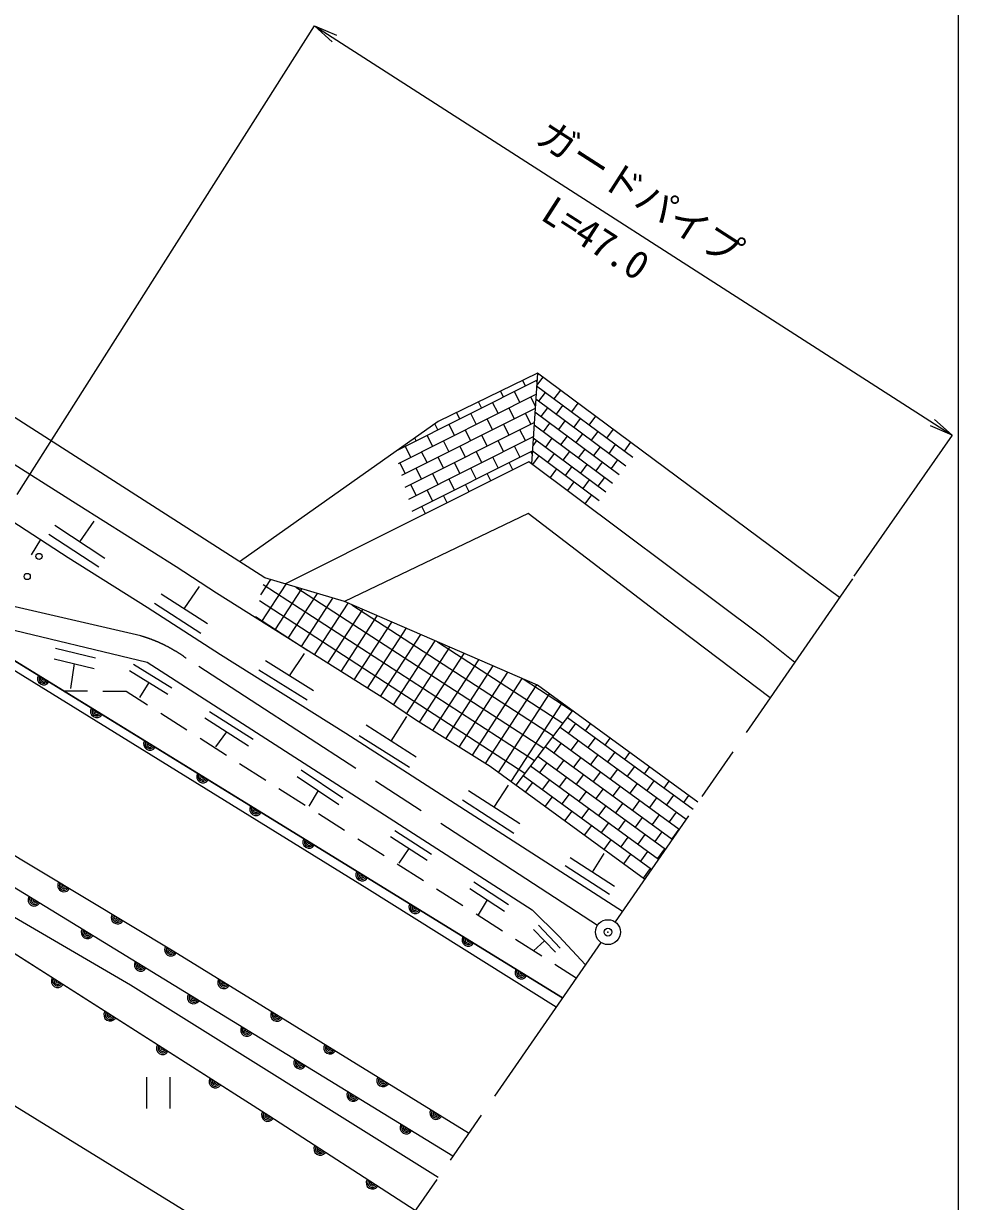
# Model space of a CAD drawing. Units: millimetres, scale not verified. Extents: x 40000 to 680000, y 20000 to 380000.
# Drawn here: x 518990 to 579000, y 238488 to 314093 of the extents above; entities that cross this region are included whole.
import ezdxf
from ezdxf.enums import TextEntityAlignment as Align

# ---------------------------------------------------------------- set-up
doc = ezdxf.new("R2010")
doc.units = ezdxf.units.MM
doc.header["$LTSCALE"] = 1000
doc.header["$PDMODE"] = 32
doc.header["$PDSIZE"] = 500
doc.linetypes.add('CHAIN', pattern=[18.5, 12, -1.5, 3.5, -1.5])
for name, color, linetype, lineweight in [('M-BGD', 7, 'Continuous', 13), ('M-BMK', 2, 'CHAIN', 13), ('M-BMK-SRVR', 3, 'Continuous', 13), ('M-STR-HTXT', 7, 'Continuous', 13), ('M-TTL-BAND', 7, 'Continuous', 13)]:
    doc.layers.add(name, color=color, linetype=linetype, lineweight=lineweight)
doc.layers.add('M-OTRS', color=6, linetype='Continuous')
doc.styles.add('ＭＳ ゴシック', font='')
doc.styles.get('ＭＳ ゴシック').set_extended_font_data('MS Gothic')

# ---------------------------------------------------------------- blocks, each defined once
blk = doc.blocks.new('ﾌﾟﾛｯﾄﾏｰｸ-02')
at = {"color": 3, "linetype": 'Continuous', "lineweight": 13}
blk.add_circle((0, 0), 0.5, dxfattribs=at)

msp = doc.modelspace()

# ---------------------------------------------------------------- linework, layer by layer
at = {"layer": 'M-BGD'}
for p, q in [((534483, 278522), (512379, 292659)), ((543037, 286734), (551947, 291208)), ((551971, 291659), (545602, 288549)), ((551199, 290833), (551018, 291193)), ((551971, 291659), (551598, 285843)), ((551941, 291103), (551900, 291185)), ((552323, 291397), (551919, 290853)), ((571370, 277246), (551971, 291659)), ((549797, 290129), (549608, 290505)), ((550850, 289780), (550498, 290481)), ((558089, 286239), (551917, 290824)), ((552468, 290415), (552050, 289852)), ((553450, 290560), (553031, 289997)), ((543050, 285863), (551899, 290306)), ((548395, 289425), (548198, 289817)), ((549448, 289076), (549096, 289777)), ((551857, 289522), (551551, 290132)), ((557660, 285683), (551864, 289990)), ((553594, 289578), (553176, 289015)), ((554576, 289723), (554157, 289160)), ((522545, 283163), (512620, 289379)), ((543271, 285096), (551851, 289404)), ((546993, 288721), (546788, 289128)), ((548046, 288372), (547694, 289073)), ((550501, 288727), (550149, 289428)), ((551554, 288378), (551202, 289079)), ((557232, 285128), (551810, 289156)), ((552613, 289434), (552194, 288871)), ((555702, 288886), (555284, 288323)), ((545602, 288549), (532920, 279578)), ((543492, 284330), (551803, 288503)), ((545591, 288017), (545397, 288404)), ((546644, 287668), (546292, 288369)), ((549099, 288023), (548747, 288724)), ((550152, 287674), (549800, 288375)), ((551776, 288307), (551754, 288278)), ((556803, 284572), (551757, 288322)), ((552757, 288452), (552339, 287889)), ((553739, 288597), (553321, 288034)), ((554721, 288742), (554302, 288179)), ((543713, 283563), (551755, 287601)), ((544189, 287313), (544101, 287487)), ((545242, 286964), (544890, 287665)), ((546295, 286615), (545943, 287316)), ((547697, 287319), (547345, 288020)), ((548750, 286970), (548398, 287671)), ((549803, 286621), (549451, 287322)), ((551205, 287325), (550853, 288026)), ((551921, 287326), (551671, 286991)), ((556375, 284017), (551703, 287487)), ((552902, 287471), (552484, 286908)), ((553884, 287615), (553465, 287052)), ((554865, 287760), (554447, 287197)), ((555847, 287905), (555428, 287342)), ((556828, 288050), (556410, 287487)), ((543840, 286260), (543488, 286961)), ((543934, 282796), (551707, 286699)), ((544893, 285911), (544541, 286612)), ((547348, 286266), (546996, 286967)), ((548401, 285917), (548049, 286618)), ((550856, 286272), (550504, 286973)), ((551689, 286361), (551557, 286624)), ((555946, 283461), (551650, 286653)), ((554028, 286634), (553610, 286071)), ((555010, 286779), (554592, 286216)), ((555992, 286923), (555573, 286360)), ((556973, 287068), (556555, 286505)), ((557955, 287213), (557536, 286650)), ((551428, 285970), (535804, 278126)), ((543491, 285207), (543139, 285908)), ((545946, 285562), (545594, 286263)), ((546999, 285213), (546647, 285914)), ((549454, 285568), (549102, 286269)), ((550391, 285450), (550155, 285920)), ((552065, 286344), (551659, 285797)), ((553047, 286489), (552629, 285926)), ((555155, 285797), (554736, 285234)), ((556136, 285942), (555718, 285379)), ((557118, 286087), (556699, 285523)), ((544544, 284858), (544192, 285559)), ((545597, 284509), (545245, 285210)), ((548052, 284864), (547700, 285565)), ((548989, 284746), (548753, 285216)), ((553192, 285508), (552782, 284956)), ((554173, 285652), (553755, 285089)), ((544195, 283805), (543843, 284506)), ((546650, 284160), (546298, 284861)), ((547587, 284042), (547351, 284512)), ((554318, 284671), (553905, 284114)), ((555299, 284816), (554881, 284252)), ((556281, 284960), (555863, 284397)), ((545248, 283456), (544896, 284157)), ((546185, 283338), (545949, 283808)), ((555444, 283834), (555027, 283273)), ((516623, 283205), (521859, 279818)), ((528783, 279220), (522545, 283163)), ((544783, 282634), (544547, 283104)), ((522611, 280821), (523515, 282162)), ((551386, 282651), (539587, 276989)), ((523827, 279190), (520619, 281302)), ((524215, 279765), (521007, 281877)), ((541028, 258573), (505369, 280612)), ((520073, 280973), (519478, 280002)), ((521859, 279818), (526916, 276632)), ((531382, 277542), (528783, 279220)), ((534222, 277435), (534856, 278411)), ((539587, 276989), (534483, 278522)), ((530796, 275563), (527815, 277475)), ((529305, 276519), (530288, 277959)), ((542219, 270706), (531382, 277542)), ((534292, 275706), (535853, 278111)), ((534379, 278089), (551785, 266786)), ((535138, 275173), (536851, 277811)), ((535984, 274639), (537849, 277511)), ((536465, 277927), (552392, 267584)), ((553576, 251551), (512463, 276855)), ((530375, 274946), (527394, 276858)), ((534132, 277058), (551177, 265988)), ((536829, 274106), (538846, 277212)), ((537675, 273572), (539827, 276885)), ((551979, 271628), (539587, 276989)), ((540062, 276784), (553000, 268382)), ((526916, 276632), (531639, 273602)), ((533884, 276026), (537245, 273844)), ((538521, 273038), (540758, 276483)), ((539367, 272505), (541689, 276080)), ((515890, 275745), (526922, 273110)), ((540213, 271971), (542619, 275677)), ((541059, 271438), (543550, 275274)), ((541905, 270904), (544481, 274872)), ((542739, 270354), (545412, 274469)), ((521040, 274002), (523607, 273387)), ((543568, 269793), (546343, 274066)), ((545561, 274405), (553607, 269180)), ((520947, 273316), (523513, 272701)), ((522230, 273009), (522012, 271408)), ((526054, 272972), (528514, 271462)), ((526922, 273110), (551641, 257198)), ((531639, 273602), (539682, 268545)), ((537603, 271265), (534515, 273190)), ((536059, 272227), (537031, 273652)), ((544402, 269242), (547274, 273664)), ((545251, 268713), (548205, 273261)), ((525796, 272560), (528256, 271050)), ((537186, 270655), (534098, 272579)), ((546100, 268185), (549135, 272858)), ((546950, 267656), (550066, 272456)), ((527026, 271805), (526423, 270843)), ((547799, 267128), (550997, 272053)), ((548648, 266600), (551928, 271650)), ((551061, 272025), (554214, 269978)), ((562278, 264117), (551979, 271628)), ((523084, 271231), (521582, 271243)), ((525586, 271211), (524084, 271223)), ((526948, 270344), (525586, 271211)), ((544150, 269399), (542219, 270706)), ((549471, 266031), (552744, 271070)), ((530931, 269942), (533738, 268150)), ((550280, 265440), (553553, 270480)), ((554224, 269991), (550589, 265215)), ((529479, 268733), (527792, 269807)), ((530623, 269527), (533430, 267736)), ((542582, 268037), (543596, 269612)), ((548947, 266413), (544150, 269399)), ((553897, 269560), (561967, 263667)), ((553979, 268534), (554439, 269164)), ((532027, 268632), (531309, 267665)), ((539682, 268545), (557440, 257130)), ((544193, 267014), (540971, 269059)), ((553424, 268939), (561523, 263026)), ((555068, 268704), (555388, 269142)), ((528585, 254561), (506028, 268096)), ((528585, 254561), (506028, 268096)), ((532010, 267121), (530322, 268195)), ((543758, 266339), (540537, 268384)), ((552479, 267698), (560634, 261743)), ((552952, 268319), (561079, 262384)), ((553059, 267275), (553519, 267905)), ((554149, 267445), (554609, 268075)), ((555238, 267615), (555698, 268244)), ((556328, 267785), (556648, 268223)), ((552006, 267077), (560190, 261102)), ((554319, 266355), (554779, 266985)), ((555408, 266525), (555868, 267155)), ((556498, 266695), (556958, 267325)), ((557588, 266865), (557909, 267304)), ((534540, 265510), (532853, 266584)), ((536820, 266184), (539493, 264393)), ((558858, 259177), (548947, 266413)), ((551534, 266456), (559746, 260460)), ((552139, 266015), (552599, 266645)), ((553229, 266185), (553689, 266815)), ((556668, 265605), (557128, 266235)), ((557758, 265775), (558218, 266405)), ((558848, 265945), (559169, 266384)), ((536561, 265756), (539235, 263965)), ((551061, 265835), (559302, 259819)), ((551219, 264755), (551679, 265385)), ((552309, 264925), (552769, 265555)), ((553399, 265095), (553859, 265725)), ((554489, 265265), (554948, 265895)), ((555578, 265435), (556038, 266065)), ((559018, 264855), (559478, 265485)), ((560108, 265025), (560430, 265465)), ((537071, 263899), (535384, 264973)), ((537898, 264861), (537295, 263862)), ((550845, 262723), (547557, 264849)), ((549201, 263786), (550116, 265216)), ((553569, 264005), (554029, 264635)), ((554659, 264175), (555118, 264805)), ((555748, 264345), (556208, 264975)), ((556838, 264515), (557298, 265145)), ((557928, 264685), (558388, 265315)), ((550453, 262111), (547165, 264236)), ((552479, 263835), (552939, 264465)), ((555918, 263255), (556378, 263885)), ((557008, 263425), (557468, 264055)), ((558098, 263595), (558558, 264225)), ((559188, 263765), (559648, 264395)), ((560278, 263935), (560738, 264565)), ((561368, 264105), (561690, 264546)), ((539601, 262288), (537914, 263362)), ((553739, 262915), (554199, 263545)), ((554829, 263085), (555288, 263715)), ((558268, 262505), (558728, 263135)), ((559358, 262675), (559818, 263305)), ((560448, 262845), (560908, 263475)), ((554998, 261995), (555458, 262625)), ((556088, 262165), (556548, 262795)), ((557178, 262335), (557638, 262965)), ((560618, 261755), (561078, 262385)), ((542132, 260676), (540445, 261751)), ((542545, 261906), (544898, 260383)), ((542817, 262307), (545170, 260784)), ((556258, 261075), (556718, 261705)), ((557348, 261245), (557808, 261875)), ((558438, 261415), (558898, 262045)), ((559528, 261585), (559988, 262215)), ((543722, 261144), (543087, 260209)), ((558608, 260325), (559068, 260955)), ((559698, 260495), (560158, 261125)), ((544663, 259065), (542976, 260139)), ((556930, 258701), (554079, 260546)), ((555505, 259624), (556260, 260819)), ((557518, 260155), (557978, 260785)), ((534742, 243976), (510569, 259366)), ((556607, 258189), (553755, 260034)), ((558778, 259235), (559238, 259865)), ((546543, 241394), (517999, 258868)), ((553169, 250963), (541028, 258573)), ((547646, 258585), (549862, 257129)), ((547892, 258997), (550108, 257542)), ((547193, 257454), (545506, 258528)), ((548754, 257857), (548178, 256893)), ((549724, 255843), (548037, 256917)), ((551732, 255940), (553134, 254478)), ((552039, 256211), (553441, 254750)), ((552254, 254232), (550567, 255306)), ((552433, 255209), (551716, 254575)), ((547561, 242863), (528585, 254561)), ((547561, 242863), (528585, 254561)), ((554460, 252827), (553098, 253695)), ((526876, 246458), (526876, 244458)), ((528376, 246458), (528376, 244458)), ((544129, 237907), (534742, 243976))]:
    msp.add_line(p, q, dxfattribs=at)
for points in [[(568488, 273084), (566469, 274699), (551428, 285970)], [(503469, 282469), (512463, 276855), (553576, 251551)], [(566915, 270812), (560229, 275858), (551386, 282651)], [(546543, 241394), (517999, 258868), (485787, 277660)], [(485571, 275881), (525849, 252382), (545607, 240043)], [(544129, 237907), (534742, 243976), (510569, 259366)], [(551641, 257198), (553342, 255521), (555052, 253682)]]:
    msp.add_lwpolyline(points, dxfattribs=at)
for centre in [(519986, 279888), (519224, 278601)]:
    msp.add_circle(centre, 200, dxfattribs=at)
for centre, radius, start, end in [((520279, 272045), 400, 148.38809, 328.38809), ((520279, 272045), 300, 148.38809, 328.38809), ((520279, 272045), 200, 148.38809, 328.38809), ((520279, 272045), 100, 148.38809, 328.38809), ((523686, 269948), 400, 148.38809, 328.38809), ((523686, 269948), 300, 148.38809, 328.38809), ((523686, 269948), 200, 148.38809, 328.38809), ((523686, 269948), 100, 148.38809, 328.38809), ((527092, 267851), 400, 148.38809, 328.38809), ((527092, 267851), 300, 148.38809, 328.38809), ((527092, 267851), 200, 148.38809, 328.38809), ((527092, 267851), 100, 148.38809, 328.38809), ((530499, 265755), 400, 148.38809, 328.38809), ((530499, 265755), 300, 148.38809, 328.38809), ((530499, 265755), 200, 148.38809, 328.38809), ((530499, 265755), 100, 148.38809, 328.38809), ((533905, 263658), 400, 148.38809, 328.38809), ((533905, 263658), 300, 148.38809, 328.38809), ((533905, 263658), 200, 148.38809, 328.38809), ((533905, 263658), 100, 148.38809, 328.38809), ((537312, 261561), 400, 148.38809, 328.38809), ((537312, 261561), 300, 148.38809, 328.38809), ((537312, 261561), 200, 148.38809, 328.38809), ((537312, 261561), 100, 148.38809, 328.38809), ((540718, 259465), 400, 148.38809, 328.38809), ((540718, 259465), 300, 148.38809, 328.38809), ((540718, 259465), 200, 148.38809, 328.38809), ((540718, 259465), 100, 148.38809, 328.38809), ((521584, 258762), 400, 149.03624, 329.03624), ((521584, 258762), 300, 149.03624, 329.03624), ((521584, 258762), 200, 149.03624, 329.03624), ((521584, 258762), 100, 149.03624, 329.03624), ((519676, 257841), 400, 148.52762, 328.52762), ((519676, 257841), 300, 148.52762, 328.52762), ((519676, 257841), 200, 148.52762, 328.52762), ((519676, 257841), 100, 148.52762, 328.52762), ((544125, 257368), 400, 148.38809, 328.38809), ((544125, 257368), 300, 148.38809, 328.38809), ((544125, 257368), 200, 148.38809, 328.38809), ((544125, 257368), 100, 148.38809, 328.38809), ((525014, 256704), 400, 149.03624, 329.03624), ((525014, 256704), 300, 149.03624, 329.03624), ((525014, 256704), 200, 149.03624, 329.03624), ((525014, 256704), 100, 149.03624, 329.03624), ((523088, 255753), 400, 148.52762, 328.52762), ((523088, 255753), 300, 148.52762, 328.52762), ((523088, 255753), 200, 148.52762, 328.52762), ((523088, 255753), 100, 148.52762, 328.52762), ((528444, 254646), 400, 149.03624, 329.03624), ((528444, 254646), 300, 149.03624, 329.03624), ((547531, 255271), 400, 148.38809, 328.38809), ((547531, 255271), 300, 148.38809, 328.38809), ((547531, 255271), 200, 148.38809, 328.38809), ((547531, 255271), 100, 148.38809, 328.38809), ((528444, 254646), 200, 149.03624, 329.03624), ((528444, 254646), 100, 149.03624, 329.03624), ((526499, 253664), 400, 148.52762, 328.52762), ((526499, 253664), 300, 148.52762, 328.52762), ((526499, 253664), 200, 148.52762, 328.52762), ((526499, 253664), 100, 148.52762, 328.52762), ((550937, 253175), 400, 148.38809, 328.38809), ((550937, 253175), 300, 148.38809, 328.38809), ((550937, 253175), 200, 148.38809, 328.38809), ((521171, 252616), 400, 147.51761, 327.51761), ((521171, 252616), 300, 147.51761, 327.51761), ((521171, 252616), 200, 147.51761, 327.51761), ((521171, 252616), 100, 147.51761, 327.51761), ((531850, 252548), 400, 148.3465, 328.3465), ((531850, 252548), 300, 148.3465, 328.3465), ((531850, 252548), 200, 148.3465, 328.3465), ((531850, 252548), 100, 148.3465, 328.3465), ((550937, 253175), 100, 148.38809, 328.38809), ((529911, 251576), 400, 148.52762, 328.52762), ((529911, 251576), 300, 148.52762, 328.52762), ((529911, 251576), 200, 148.52762, 328.52762), ((529911, 251576), 100, 148.52762, 328.52762), ((524545, 250468), 400, 147.51761, 327.51761), ((524545, 250468), 300, 147.51761, 327.51761), ((524545, 250468), 200, 147.51761, 327.51761), ((524545, 250468), 100, 147.51761, 327.51761), ((535255, 250449), 400, 148.3465, 328.3465), ((535255, 250449), 300, 148.3465, 328.3465), ((535255, 250449), 200, 148.3465, 328.3465), ((535255, 250449), 100, 148.3465, 328.3465), ((533322, 249487), 400, 148.52762, 328.52762), ((533322, 249487), 300, 148.52762, 328.52762), ((533322, 249487), 200, 148.52762, 328.52762), ((533322, 249487), 100, 148.52762, 328.52762), ((527919, 248320), 400, 147.51761, 327.51761), ((527919, 248320), 300, 147.51761, 327.51761), ((527919, 248320), 200, 147.51761, 327.51761), ((527919, 248320), 100, 147.51761, 327.51761), ((538660, 248350), 400, 148.3465, 328.3465), ((538660, 248350), 300, 148.3465, 328.3465), ((538660, 248350), 200, 148.3465, 328.3465), ((538660, 248350), 100, 148.3465, 328.3465), ((536734, 247399), 400, 148.52762, 328.52762), ((536734, 247399), 300, 148.52762, 328.52762), ((536734, 247399), 200, 148.52762, 328.52762), ((536734, 247399), 100, 148.52762, 328.52762), ((531294, 246172), 400, 147.51761, 327.51761), ((531294, 246172), 300, 147.51761, 327.51761), ((531294, 246172), 200, 147.51761, 327.51761), ((531294, 246172), 100, 147.51761, 327.51761), ((542065, 246251), 400, 148.3465, 328.3465), ((542065, 246251), 300, 148.3465, 328.3465), ((542065, 246251), 200, 148.3465, 328.3465), ((542065, 246251), 100, 148.3465, 328.3465), ((540145, 245311), 400, 148.52762, 328.52762), ((540145, 245311), 300, 148.52762, 328.52762), ((540145, 245311), 200, 148.52762, 328.52762), ((540145, 245311), 100, 148.52762, 328.52762), ((534668, 244024), 400, 147.51761, 327.51761), ((545470, 244152), 400, 148.3465, 328.3465), ((545470, 244152), 300, 148.3465, 328.3465), ((545470, 244152), 200, 148.3465, 328.3465), ((545470, 244152), 100, 148.3465, 328.3465), ((534668, 244024), 300, 147.51761, 327.51761), ((534668, 244024), 200, 147.51761, 327.51761), ((534668, 244024), 100, 147.51761, 327.51761), ((543557, 243222), 400, 148.52762, 328.52762), ((543557, 243222), 300, 148.52762, 328.52762), ((543557, 243222), 200, 148.52762, 328.52762), ((543557, 243222), 100, 148.52762, 328.52762), ((538027, 241852), 400, 147.11422, 327.11422), ((538027, 241852), 300, 147.11422, 327.11422), ((538027, 241852), 200, 147.11422, 327.11422), ((538027, 241852), 100, 147.11422, 327.11422), ((541386, 239681), 400, 147.11422, 327.11422), ((541386, 239681), 300, 147.11422, 327.11422), ((541386, 239681), 200, 147.11422, 327.11422), ((541386, 239681), 100, 147.11422, 327.11422)]:
    msp.add_arc(centre, radius, start, end, dxfattribs=at)
at = {"layer": 'M-BMK'}
for p, q in [((572208, 278456), (556956, 256431)), ((526517, 274786), (517616, 276841)), ((555830, 256209), (529434, 273350)), ((556045, 255116), (540794, 233091))]:
    msp.add_line(p, q, dxfattribs=at)
msp.add_arc((523912, 265815), 9342, 53.76717, 73.81007, dxfattribs=at)
at = {"layer": 'M-OTRS'}
msp.add_point((556501, 255774), dxfattribs=at)
at = {"layer": 'M-STR-HTXT'}
for p, q in [((518569, 283862), (537674, 313950)), ((537674, 313950), (578596, 287665)), ((537674, 313950), (539071, 313349)), ((537674, 313950), (538801, 312929)), ((578596, 287665), (577198, 288265)), ((578596, 287665), (577469, 288686)), ((578596, 287665), (572285, 278625)), ((482677, 266556), (539722, 231540))]:
    msp.add_line(p, q, dxfattribs=at)
at = {"layer": 'M-TTL-BAND'}
msp.add_line((579000, 20000), (579000, 370000), dxfattribs=at)

# ---------------------------------------------------------------- block references
at = {"layer": 'M-BMK-SRVR', "xscale": 1600, "yscale": 1600, "rotation": 90}
msp.add_blockref('ﾌﾟﾛｯﾄﾏｰｸ-02', (556501, 255774), dxfattribs=at)

# ---------------------------------------------------------------- texts
at = {"layer": 'M-STR-HTXT', "style": 'ＭＳ ゴシック'}
msp.add_text('ガードパイプ', height=1833, rotation=327.287, dxfattribs=at).set_placement((557769, 302005), align=Align.BOTTOM_CENTER)
msp.add_text('L=47.0', height=1833, rotation=327.287, dxfattribs=at).set_placement((559373, 299065), align=Align.TOP_RIGHT)

doc.saveas('drawing.dxf')
